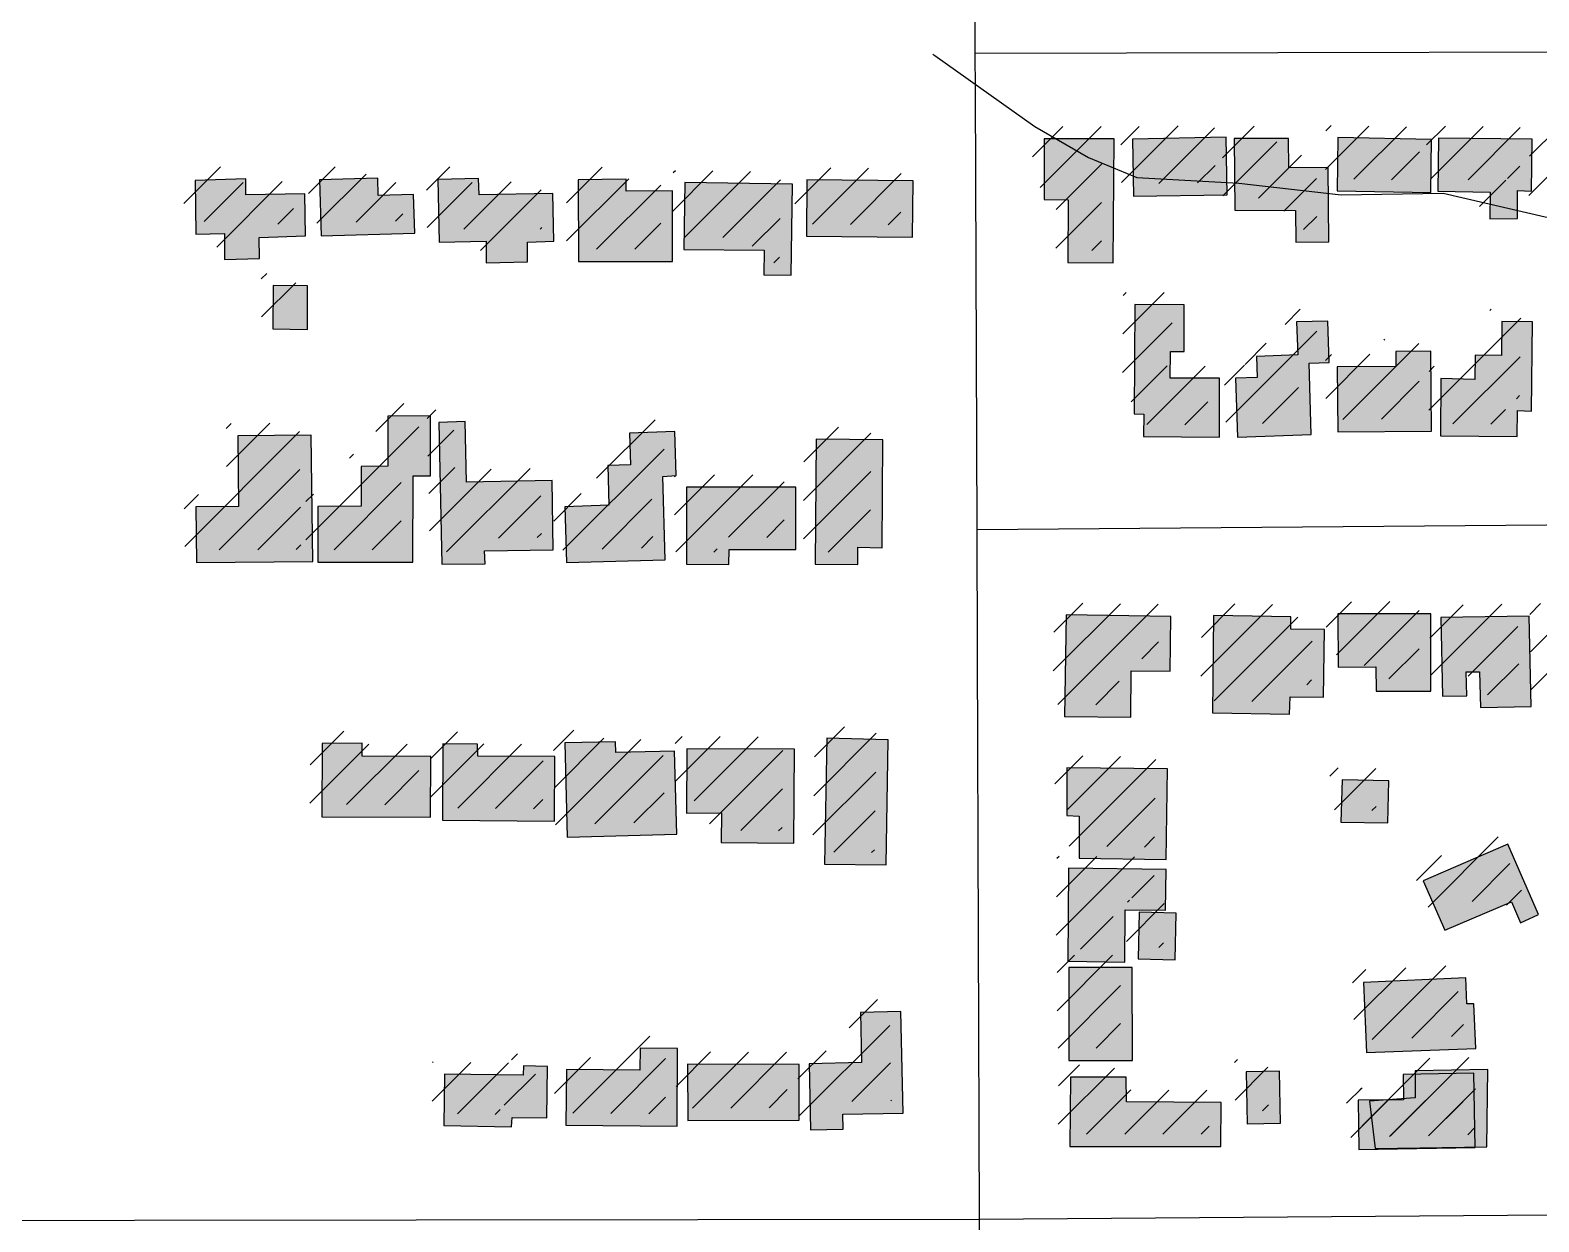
# Model space of a CAD drawing. Extents: x 6438959 to 7279357, y 1424492 to 2039161.
# Drawn here: x 6783464 to 6784351, y 1741777 to 1742478 of the extents above; entities that cross this region are included whole.
import ezdxf

# ---------------------------------------------------------------- set-up
doc = ezdxf.new("R2010")
doc.units = 21
for name, color, linetype in [('BUILDINGS', 9, 'Continuous'), ('CL_LOCAL', 4, 'Continuous'), ('CONTOUR_MAJOR', 92, 'Continuous')]:
    doc.layers.add(name, color=color, linetype=linetype)

msp = doc.modelspace()

# ---------------------------------------------------------------- hatches: boundary and pattern name
at = {"layer": 'BUILDINGS_HATCH'}
for points in [[(6784101.47, 1742413.69), (6784060.46, 1742413.72), (6784060.46, 1742378.04), (6784074.52, 1742377.79), (6784074.23, 1742341.01), (6784100.89, 1742340.86)], [(6784167.93, 1742380.73), (6784167.37, 1742414.59), (6784112.31, 1742413.41), (6784112.87, 1742379.92)], [(6784203.99, 1742413.79), (6784172.06, 1742413.9), (6784172.4, 1742371.66), (6784208.14, 1742371.59), (6784208.29, 1742353.02), (6784227.62, 1742353.18), (6784227.26, 1742396.87), (6784204.13, 1742396.68)], [(6784287.72, 1742382.07), (6784288.06, 1742413.38), (6784232.98, 1742414.39), (6784232.65, 1742383.08)], [(6784347.22, 1742413.5), (6784292.15, 1742414.15), (6784291.82, 1742382.83), (6784322.58, 1742382.35), (6784322.41, 1742366.69), (6784338.52, 1742366.82), (6784338.68, 1742383.21), (6784346.89, 1742382.91)], [(6783625.75, 1742381.43), (6783591.19, 1742380.79), (6783591.11, 1742390.25), (6783561.25, 1742389.28), (6783561.79, 1742357.61), (6783578.49, 1742358.11), (6783578.61, 1742342.82), (6783599.11, 1742343.35), (6783599.01, 1742355.73), (6783626.24, 1742356.68)], [(6783689.61, 1742380.86), (6783668.82, 1742380.32), (6783668.73, 1742390.52), (6783634.47, 1742389.51), (6783635.32, 1742356.75), (6783690.38, 1742358.29)], [(6783756.71, 1742341.35), (6783756.62, 1742353), (6783772.14, 1742353.49), (6783771.62, 1742381.52), (6783728.27, 1742380.81), (6783727.9, 1742390.27), (6783703.89, 1742389.71), (6783704.77, 1742352.94), (6783732.3, 1742353.53), (6783732.41, 1742340.79)], [(6783841.9, 1742383.18), (6783814.66, 1742382.96), (6783814.61, 1742389.88), (6783786.49, 1742389.65), (6783786.59, 1742341.59), (6783841.95, 1742341.67)], [(6783920.94, 1742389.65), (6783920.62, 1742356.51), (6783983.02, 1742355.93), (6783983.33, 1742389.06)], [(6783911.73, 1742333.5), (6783912.46, 1742387.03), (6783849.19, 1742387.98), (6783848.63, 1742348.65), (6783895.79, 1742348.3), (6783895.61, 1742333.73)], [(6783627.36, 1742327.19), (6783607.15, 1742327.39), (6783607.06, 1742301.9), (6783627.27, 1742301.7)], [(6784142.68, 1742316.07), (6784113.68, 1742316.2), (6784113.33, 1742252.11), (6784118.89, 1742251.8), (6784118.71, 1742238.69), (6784163.53, 1742238.32), (6784163.54, 1742272.91), (6784134.54, 1742273.04), (6784134.7, 1742288.7), (6784142.61, 1742288.76)], [(6784174.07, 1742238.41), (6784217.41, 1742239.85), (6784216.19, 1742281.72), (6784227.9, 1742282.17), (6784227.12, 1742306.56), (6784208.67, 1742306.05), (6784209.41, 1742286.76), (6784185.11, 1742285.83), (6784185.5, 1742273.46), (6784172.91, 1742272.99)], [(6784347.51, 1742306.09), (6784329.35, 1742306.3), (6784329.22, 1742286.27), (6784313.69, 1742286.51), (6784313.51, 1742272.31), (6784293.59, 1742272.88), (6784293.28, 1742239.01), (6784338.39, 1742238.65), (6784338.56, 1742253.94), (6784346.76, 1742253.65)], [(6784232.61, 1742279.66), (6784232.92, 1742241.43), (6784287.98, 1742241.88), (6784287.6, 1742288.85), (6784267.1, 1742288.68), (6784267.17, 1742279.94)], [(6783633.39, 1742197.61), (6783633.36, 1742164.84), (6783689.31, 1742164.93), (6783689.48, 1742215.54), (6783699.73, 1742215.63), (6783699.74, 1742250.95), (6783674.55, 1742250.74), (6783674.5, 1742221.25), (6783658.97, 1742221.12), (6783658.87, 1742197.82)], [(6783771.85, 1742172.15), (6783771.23, 1742212.93), (6783720.86, 1742211.79), (6783719.98, 1742247.47), (6783704.46, 1742246.98), (6783706.31, 1742163.61), (6783731.79, 1742163.82), (6783731.43, 1742171.46)], [(6783561.63, 1742197.39), (6783562.18, 1742164.63), (6783630.43, 1742165.18), (6783629.54, 1742239.45), (6783586.48, 1742239.11), (6783586.82, 1742197.6)], [(6783779.53, 1742164.57), (6783837.51, 1742166.13), (6783836.23, 1742215.28), (6783844.14, 1742215.7), (6783843.34, 1742241.55), (6783816.7, 1742240.61), (6783817.14, 1742222.04), (6783803.96, 1742221.57), (6783804.45, 1742198.27), (6783778.68, 1742197.33)], [(6783950.89, 1742163.41), (6783950.81, 1742173.6), (6783965.16, 1742173.35), (6783965.53, 1742236.71), (6783926.28, 1742237.12), (6783925.7, 1742163.57)], [(6783875.25, 1742172.26), (6783914.5, 1742172.22), (6783914.49, 1742208.99), (6783850.05, 1742208.83), (6783850.13, 1742163.68), (6783875.03, 1742163.52)], [(6784111.62, 1742100.99), (6784134.47, 1742100.81), (6784134.8, 1742132.86), (6784073.28, 1742133.81), (6784072.3, 1742074.09), (6784111.26, 1742073.68)], [(6784159.28, 1742076.25), (6784204.68, 1742075.53), (6784204.89, 1742085.73), (6784224.52, 1742085.52), (6784225.08, 1742125.21), (6784205.45, 1742125.42), (6784205.39, 1742132.7), (6784159.98, 1742133.42)], [(6784287.69, 1742134.46), (6784232.91, 1742134.38), (6784233.17, 1742103.07), (6784255.43, 1742103.25), (6784255.54, 1742089.05), (6784287.76, 1742088.95)], [(6784316.84, 1742079.35), (6784346.71, 1742079.96), (6784345.4, 1742133.11), (6784293.56, 1742132.32), (6784294.52, 1742086.09), (6784308.87, 1742086.21), (6784308.47, 1742100.4), (6784316.37, 1742100.47)], [(6783967.55, 1741986.94), (6783968.72, 1742060.5), (6783932.68, 1742061.3), (6783931.23, 1741987.38)], [(6783699.9, 1742050.68), (6783659.48, 1742050.72), (6783659.41, 1742058.36), (6783635.98, 1742058.17), (6783635.74, 1742015.2), (6783699.6, 1742014.99)], [(6783772.84, 1742050.54), (6783727.43, 1742050.9), (6783727.37, 1742057.82), (6783706.87, 1742058.02), (6783706.65, 1742013.23), (6783772.56, 1742012.67)], [(6783844.38, 1742004.88), (6783843.11, 1742053.66), (6783808.55, 1742053.02), (6783808.5, 1742059.21), (6783778.63, 1742058.6), (6783779.96, 1742003.26)], [(6783913.26, 1741999.61), (6783913.69, 1742054.96), (6783850.42, 1742055.18), (6783850.14, 1742017.3), (6783870.64, 1742017.47), (6783870.49, 1741999.99)], [(6784132.15, 1741990.1), (6784132.89, 1742043.27), (6784073.71, 1742043.88), (6784073.65, 1742015.84), (6784080.97, 1742015.54), (6784080.88, 1741990.77)], [(6784263, 1742036.31), (6784235.46, 1742036.82), (6784234.78, 1742012.05), (6784262.32, 1742011.55)], [(6784283.1, 1741977.49), (6784295.93, 1741948.46), (6784335.05, 1741965.16), (6784340.42, 1741952.83), (6784350.93, 1741957.65), (6784333.02, 1741999.01)], [(6784074.78, 1741984.9), (6784074.34, 1741930.28), (6784107.74, 1741929.82), (6784108.08, 1741960.41), (6784131.8, 1741960.24), (6784132.19, 1741984.27)], [(6784137.97, 1741958.47), (6784116.29, 1741959.02), (6784115.63, 1741931.7), (6784137.31, 1741931.15)], [(6784074.82, 1741872.02), (6784112.31, 1741871.96), (6784112.16, 1741926.58), (6784074.96, 1741926.64)], [(6784248.14, 1741917.85), (6784249.94, 1741876.72), (6784314.07, 1741879.06), (6784312.98, 1741905.27), (6784308.88, 1741905.24), (6784308.17, 1741920.52)], [(6783976.16, 1741900.71), (6783952.44, 1741900.16), (6783952.97, 1741870.67), (6783922.22, 1741870.05), (6783923.12, 1741831.1), (6783942.16, 1741831.62), (6783942.09, 1741840.36), (6783977.53, 1741841.01)], [(6783844.6, 1741833.38), (6783844.82, 1741878.89), (6783822.85, 1741879.08), (6783822.66, 1741866.33), (6783779.6, 1741866.71), (6783779.28, 1741833.94)], [(6783754.14, 1741863.23), (6783707.86, 1741863.95), (6783707.51, 1741833.72), (6783747.36, 1741832.95), (6783747.61, 1741838.42), (6783768.11, 1741838.22), (6783768.45, 1741868.44), (6783754.39, 1741868.69)], [(6783916.34, 1741836.87), (6783916.37, 1741869.64), (6783850.75, 1741869.84), (6783851.02, 1741836.71)], [(6784198.77, 1741865.74), (6784179.15, 1741865.22), (6784179.69, 1741834.64), (6784199.31, 1741835.16)], [(6784251.61, 1741848.08), (6784254.97, 1741820.28), (6784320.52, 1741821.11), (6784321.12, 1741866.56), (6784278.41, 1741865.77), (6784278.4, 1741849.9)], [(6784108.7, 1741847.54), (6784108.58, 1741862.1), (6784075.77, 1741862.2), (6784075.52, 1741821.41), (6784164.27, 1741821.41), (6784164.36, 1741847.26)], [(6784244.9, 1741848.64), (6784245.43, 1741819.52), (6784313.67, 1741820.8), (6784313.02, 1741864.49), (6784271.43, 1741863.79), (6784271.55, 1741848.86)]]:
    msp.add_hatch(color=251, dxfattribs=at).paths.add_polyline_path(points)
at = {"layer": 'BUILDINGS_SHADOW'}
h = msp.add_hatch(dxfattribs=at)
h.set_pattern_fill('ANSI31', scale=5)
h.paths.add_polyline_path([(6784094.53, 1742420.89), (6784053.52, 1742420.92), (6784053.52, 1742385.24), (6784067.58, 1742384.99), (6784067.29, 1742348.21), (6784093.95, 1742348.06)])
h = msp.add_hatch(dxfattribs=at)
h.set_pattern_fill('ANSI31', scale=5)
h.paths.add_polyline_path([(6784160.99, 1742387.93), (6784160.43, 1742421.79), (6784105.37, 1742420.61), (6784105.93, 1742387.12)])
h = msp.add_hatch(dxfattribs=at)
h.set_pattern_fill('ANSI31', scale=5)
h.paths.add_polyline_path([(6784197.05, 1742420.99), (6784165.12, 1742421.1), (6784165.46, 1742378.86), (6784201.2, 1742378.79), (6784201.35, 1742360.22), (6784220.68, 1742360.37), (6784220.32, 1742404.07), (6784197.18, 1742403.88)])
h = msp.add_hatch(dxfattribs=at)
h.set_pattern_fill('ANSI31', scale=5)
h.paths.add_polyline_path([(6784280.78, 1742389.26), (6784281.11, 1742420.58), (6784226.04, 1742421.59), (6784225.71, 1742390.27)])
h = msp.add_hatch(dxfattribs=at)
h.set_pattern_fill('ANSI31', scale=5)
h.paths.add_polyline_path([(6784340.28, 1742420.7), (6784285.21, 1742421.34), (6784284.88, 1742390.03), (6784315.64, 1742389.55), (6784315.47, 1742373.89), (6784331.58, 1742374.02), (6784331.74, 1742390.41), (6784339.94, 1742390.11)])
h = msp.add_hatch(dxfattribs=at)
h.set_pattern_fill('ANSI31', scale=5)
h.paths.add_polyline_path([(6784398.99, 1742404.79), (6784388.15, 1742405.07), (6784388.33, 1742419.63), (6784346.14, 1742420.38), (6784345.07, 1742371.94), (6784398.39, 1742370.92)])
h = msp.add_hatch(dxfattribs=at)
h.set_pattern_fill('ANSI31', scale=5)
h.paths.add_polyline_path([(6783682.67, 1742388.05), (6783661.87, 1742387.52), (6783661.79, 1742397.72), (6783627.53, 1742396.71), (6783628.38, 1742363.95), (6783683.44, 1742365.49)])
h = msp.add_hatch(dxfattribs=at)
h.set_pattern_fill('ANSI31', scale=5)
h.paths.add_polyline_path([(6783618.81, 1742388.63), (6783584.25, 1742387.99), (6783584.17, 1742397.45), (6783554.3, 1742396.48), (6783554.85, 1742364.81), (6783571.54, 1742365.31), (6783571.67, 1742350.02), (6783592.17, 1742350.55), (6783592.07, 1742362.92), (6783619.3, 1742363.87)])
h = msp.add_hatch(dxfattribs=at)
h.set_pattern_fill('ANSI31', scale=5)
h.paths.add_polyline_path([(6783749.77, 1742348.54), (6783749.68, 1742360.2), (6783765.2, 1742360.69), (6783764.68, 1742388.72), (6783721.33, 1742388), (6783720.96, 1742397.47), (6783696.95, 1742396.91), (6783697.83, 1742360.14), (6783725.36, 1742360.73), (6783725.46, 1742347.98)])
h = msp.add_hatch(dxfattribs=at)
h.set_pattern_fill('ANSI31', scale=5)
h.paths.add_polyline_path([(6783834.96, 1742390.38), (6783807.72, 1742390.16), (6783807.67, 1742397.08), (6783779.55, 1742396.85), (6783779.65, 1742348.79), (6783835.01, 1742348.87)])
h = msp.add_hatch(dxfattribs=at)
h.set_pattern_fill('ANSI31', scale=5)
h.paths.add_polyline_path([(6783904.79, 1742340.7), (6783905.52, 1742394.23), (6783842.25, 1742395.17), (6783841.69, 1742355.84), (6783888.85, 1742355.5), (6783888.67, 1742340.93)])
h = msp.add_hatch(dxfattribs=at)
h.set_pattern_fill('ANSI31', scale=5)
h.paths.add_polyline_path([(6783914, 1742396.85), (6783913.68, 1742363.71), (6783976.07, 1742363.12), (6783976.39, 1742396.26)])
h = msp.add_hatch(dxfattribs=at)
h.set_pattern_fill('ANSI31', scale=5)
h.paths.add_polyline_path([(6783620.42, 1742334.39), (6783600.21, 1742334.59), (6783600.12, 1742309.1), (6783620.33, 1742308.9)])
h = msp.add_hatch(dxfattribs=at)
h.set_pattern_fill('ANSI31', scale=5)
h.paths.add_polyline_path([(6784135.74, 1742323.27), (6784106.74, 1742323.4), (6784106.38, 1742259.31), (6784111.95, 1742258.99), (6784111.77, 1742245.88), (6784156.58, 1742245.52), (6784156.6, 1742280.11), (6784127.6, 1742280.24), (6784127.76, 1742295.9), (6784135.67, 1742295.96)])
h = msp.add_hatch(dxfattribs=at)
h.set_pattern_fill('ANSI31', scale=5)
h.paths.add_polyline_path([(6784167.13, 1742245.61), (6784210.47, 1742247.05), (6784209.25, 1742288.91), (6784220.96, 1742289.37), (6784220.18, 1742313.76), (6784201.73, 1742313.25), (6784202.47, 1742293.96), (6784178.17, 1742293.03), (6784178.56, 1742280.65), (6784165.97, 1742280.19)])
h = msp.add_hatch(dxfattribs=at)
h.set_pattern_fill('ANSI31', scale=5)
h.paths.add_polyline_path([(6784340.57, 1742313.28), (6784322.41, 1742313.5), (6784322.28, 1742293.47), (6784306.75, 1742293.71), (6784306.57, 1742279.51), (6784286.65, 1742280.08), (6784286.34, 1742246.21), (6784331.45, 1742245.85), (6784331.62, 1742261.14), (6784339.82, 1742260.84)])
h = msp.add_hatch(dxfattribs=at)
h.set_pattern_fill('ANSI31', scale=5)
h.paths.add_polyline_path([(6784225.67, 1742286.86), (6784225.98, 1742248.63), (6784281.04, 1742249.08), (6784280.66, 1742296.05), (6784260.16, 1742295.88), (6784260.23, 1742287.14)])
h = msp.add_hatch(dxfattribs=at)
h.set_pattern_fill('ANSI31', scale=5)
h.paths.add_polyline_path([(6783626.45, 1742204.81), (6783626.42, 1742172.04), (6783682.37, 1742172.13), (6783682.54, 1742222.74), (6783692.79, 1742222.82), (6783692.8, 1742258.14), (6783667.61, 1742257.94), (6783667.56, 1742228.45), (6783652.03, 1742228.32), (6783651.93, 1742205.02)])
h = msp.add_hatch(dxfattribs=at)
h.set_pattern_fill('ANSI31', scale=5)
h.paths.add_polyline_path([(6783764.91, 1742179.35), (6783764.29, 1742220.13), (6783713.91, 1742218.99), (6783713.04, 1742254.67), (6783697.52, 1742254.18), (6783699.37, 1742170.81), (6783724.85, 1742171.01), (6783724.49, 1742178.66)])
h = msp.add_hatch(dxfattribs=at)
h.set_pattern_fill('ANSI31', scale=5)
h.paths.add_polyline_path([(6783772.59, 1742171.77), (6783830.57, 1742173.33), (6783829.29, 1742222.47), (6783837.2, 1742222.9), (6783836.4, 1742248.75), (6783809.76, 1742247.8), (6783810.2, 1742229.24), (6783797.02, 1742228.77), (6783797.5, 1742205.47), (6783771.73, 1742204.53)])
h = msp.add_hatch(dxfattribs=at)
h.set_pattern_fill('ANSI31', scale=5)
h.paths.add_polyline_path([(6783554.69, 1742204.59), (6783555.24, 1742171.83), (6783623.49, 1742172.38), (6783622.59, 1742246.65), (6783579.54, 1742246.3), (6783579.87, 1742204.8)])
h = msp.add_hatch(dxfattribs=at)
h.set_pattern_fill('ANSI31', scale=5)
h.paths.add_polyline_path([(6783943.95, 1742170.61), (6783943.87, 1742180.8), (6783958.22, 1742180.55), (6783958.59, 1742243.91), (6783919.33, 1742244.32), (6783918.76, 1742170.77)])
h = msp.add_hatch(dxfattribs=at)
h.set_pattern_fill('ANSI31', scale=5)
h.paths.add_polyline_path([(6783868.31, 1742179.46), (6783907.56, 1742179.41), (6783907.55, 1742216.19), (6783843.11, 1742216.03), (6783843.19, 1742170.88), (6783868.08, 1742170.72)])
h = msp.add_hatch(dxfattribs=at)
h.set_pattern_fill('ANSI31', scale=5)
h.paths.add_polyline_path([(6784104.68, 1742108.19), (6784127.53, 1742108.01), (6784127.86, 1742140.05), (6784066.34, 1742141.01), (6784065.36, 1742081.29), (6784104.32, 1742080.88)])
h = msp.add_hatch(dxfattribs=at)
h.set_pattern_fill('ANSI31', scale=5)
h.paths.add_polyline_path([(6784152.33, 1742083.45), (6784197.74, 1742082.73), (6784197.95, 1742092.92), (6784217.58, 1742092.72), (6784218.14, 1742132.41), (6784198.51, 1742132.62), (6784198.45, 1742139.9), (6784153.04, 1742140.62)])
h = msp.add_hatch(dxfattribs=at)
h.set_pattern_fill('ANSI31', scale=5)
h.paths.add_polyline_path([(6784280.74, 1742141.66), (6784225.97, 1742141.58), (6784226.22, 1742110.27), (6784248.48, 1742110.45), (6784248.6, 1742096.25), (6784280.82, 1742096.15)])
h = msp.add_hatch(dxfattribs=at)
h.set_pattern_fill('ANSI31', scale=5)
h.paths.add_polyline_path([(6784346.84, 1742081.75), (6784367.93, 1742082.29), (6784367.79, 1742099.04), (6784398.25, 1742099.65), (6784397.62, 1742141.15), (6784345.78, 1742140.37)])
h = msp.add_hatch(dxfattribs=at)
h.set_pattern_fill('ANSI31', scale=5)
h.paths.add_polyline_path([(6784309.9, 1742086.55), (6784339.77, 1742087.16), (6784338.46, 1742140.31), (6784286.62, 1742139.52), (6784287.58, 1742093.29), (6784301.93, 1742093.4), (6784301.52, 1742107.6), (6784309.43, 1742107.67)])
h = msp.add_hatch(dxfattribs=at)
h.set_pattern_fill('ANSI31', scale=5)
h.paths.add_polyline_path([(6783692.96, 1742057.88), (6783652.53, 1742057.91), (6783652.47, 1742065.56), (6783629.04, 1742065.37), (6783628.8, 1742022.4), (6783692.66, 1742022.19)])
h = msp.add_hatch(dxfattribs=at)
h.set_pattern_fill('ANSI31', scale=5)
h.paths.add_polyline_path([(6783765.89, 1742057.74), (6783720.49, 1742058.1), (6783720.43, 1742065.02), (6783699.93, 1742065.22), (6783699.7, 1742020.43), (6783765.62, 1742019.87)])
h = msp.add_hatch(dxfattribs=at)
h.set_pattern_fill('ANSI31', scale=5)
h.paths.add_polyline_path([(6783837.44, 1742012.08), (6783836.17, 1742060.86), (6783801.61, 1742060.21), (6783801.56, 1742066.4), (6783771.69, 1742065.8), (6783773.01, 1742010.46)])
h = msp.add_hatch(dxfattribs=at)
h.set_pattern_fill('ANSI31', scale=5)
h.paths.add_polyline_path([(6783906.32, 1742006.81), (6783906.75, 1742062.16), (6783843.48, 1742062.37), (6783843.2, 1742024.5), (6783863.7, 1742024.67), (6783863.55, 1742007.19)])
h = msp.add_hatch(dxfattribs=at)
h.set_pattern_fill('ANSI31', scale=5)
h.paths.add_polyline_path([(6783960.61, 1741994.14), (6783961.77, 1742067.7), (6783925.74, 1742068.5), (6783924.29, 1741994.57)])
h = msp.add_hatch(dxfattribs=at)
h.set_pattern_fill('ANSI31', scale=5)
h.paths.add_polyline_path([(6784125.21, 1741997.3), (6784125.95, 1742050.46), (6784066.77, 1742051.08), (6784066.71, 1742023.04), (6784074.03, 1742022.73), (6784073.94, 1741997.97)])
h = msp.add_hatch(dxfattribs=at)
h.set_pattern_fill('ANSI31', scale=5)
h.paths.add_polyline_path([(6784256.06, 1742043.51), (6784228.52, 1742044.01), (6784227.84, 1742019.25), (6784255.38, 1742018.74)])
h = msp.add_hatch(dxfattribs=at)
h.set_pattern_fill('ANSI31', scale=5)
h.paths.add_polyline_path([(6784276.16, 1741984.69), (6784288.99, 1741955.66), (6784328.11, 1741972.36), (6784333.48, 1741960.03), (6784343.99, 1741964.85), (6784326.07, 1742006.21)])
h = msp.add_hatch(dxfattribs=at)
h.set_pattern_fill('ANSI31', scale=5)
h.paths.add_polyline_path([(6784067.84, 1741992.1), (6784067.4, 1741937.48), (6784100.8, 1741937.02), (6784101.14, 1741967.61), (6784124.86, 1741967.44), (6784125.25, 1741991.47)])
h = msp.add_hatch(dxfattribs=at)
h.set_pattern_fill('ANSI31', scale=5)
h.paths.add_polyline_path([(6784131.03, 1741965.67), (6784109.35, 1741966.22), (6784108.69, 1741938.9), (6784130.37, 1741938.35)])
h = msp.add_hatch(dxfattribs=at)
h.set_pattern_fill('ANSI31', scale=5)
h.paths.add_polyline_path([(6784067.87, 1741879.22), (6784105.37, 1741879.16), (6784105.22, 1741933.78), (6784068.02, 1741933.84)])
h = msp.add_hatch(dxfattribs=at)
h.set_pattern_fill('ANSI31', scale=5)
h.paths.add_polyline_path([(6784241.2, 1741925.05), (6784243, 1741883.92), (6784307.13, 1741886.26), (6784306.04, 1741912.47), (6784301.94, 1741912.43), (6784301.23, 1741927.72)])
h = msp.add_hatch(dxfattribs=at)
h.set_pattern_fill('ANSI31', scale=5)
h.paths.add_polyline_path([(6783969.22, 1741907.91), (6783945.5, 1741907.36), (6783946.03, 1741877.87), (6783915.28, 1741877.25), (6783916.18, 1741838.3), (6783935.22, 1741838.82), (6783935.15, 1741847.56), (6783970.58, 1741848.21)])
h = msp.add_hatch(dxfattribs=at)
h.set_pattern_fill('ANSI31', scale=5)
h.paths.add_polyline_path([(6783837.66, 1741840.58), (6783837.88, 1741886.09), (6783815.91, 1741886.28), (6783815.72, 1741873.53), (6783772.66, 1741873.91), (6783772.34, 1741841.14)])
h = msp.add_hatch(dxfattribs=at)
h.set_pattern_fill('ANSI31', scale=5)
h.paths.add_polyline_path([(6783747.2, 1741870.43), (6783700.91, 1741871.15), (6783700.57, 1741840.92), (6783740.42, 1741840.15), (6783740.66, 1741845.62), (6783761.17, 1741845.42), (6783761.51, 1741875.64), (6783747.45, 1741875.89)])
h = msp.add_hatch(dxfattribs=at)
h.set_pattern_fill('ANSI31', scale=5)
h.paths.add_polyline_path([(6783909.4, 1741844.07), (6783909.43, 1741876.84), (6783843.81, 1741877.04), (6783844.08, 1741843.91)])
h = msp.add_hatch(dxfattribs=at)
h.set_pattern_fill('ANSI31', scale=5)
h.paths.add_polyline_path([(6784101.76, 1741854.73), (6784101.64, 1741869.3), (6784068.83, 1741869.4), (6784068.58, 1741828.61), (6784157.33, 1741828.6), (6784157.41, 1741854.46)])
h = msp.add_hatch(dxfattribs=at)
h.set_pattern_fill('ANSI31', scale=5)
h.paths.add_polyline_path([(6784191.83, 1741872.94), (6784172.21, 1741872.42), (6784172.75, 1741841.84), (6784192.37, 1741842.36)])
h = msp.add_hatch(dxfattribs=at)
h.set_pattern_fill('ANSI31', scale=5)
h.paths.add_polyline_path([(6784237.96, 1741855.84), (6784238.49, 1741826.71), (6784306.72, 1741828), (6784306.08, 1741871.69), (6784264.49, 1741870.98), (6784264.61, 1741856.06)])
h = msp.add_hatch(dxfattribs=at)
h.set_pattern_fill('ANSI31', scale=5)
h.paths.add_polyline_path([(6784244.67, 1741855.28), (6784248.03, 1741827.48), (6784313.58, 1741828.31), (6784314.17, 1741873.75), (6784271.47, 1741872.97), (6784271.46, 1741857.09)])

# ---------------------------------------------------------------- linework, layer by layer
at = {"layer": 'BUILDINGS'}
for points in [[(6784101.47, 1742413.69), (6784060.46, 1742413.72), (6784060.46, 1742378.04), (6784074.52, 1742377.79), (6784074.23, 1742341.01), (6784100.89, 1742340.86), (6784101.47, 1742413.69)], [(6784167.93, 1742380.73), (6784167.37, 1742414.59), (6784112.31, 1742413.41), (6784112.87, 1742379.92), (6784167.93, 1742380.73)], [(6784203.99, 1742413.79), (6784172.06, 1742413.9), (6784172.4, 1742371.66), (6784208.14, 1742371.59), (6784208.29, 1742353.02), (6784227.62, 1742353.18), (6784227.26, 1742396.87), (6784204.13, 1742396.68), (6784203.99, 1742413.79)], [(6784287.72, 1742382.07), (6784288.06, 1742413.38), (6784232.98, 1742414.39), (6784232.65, 1742383.08), (6784287.72, 1742382.07)], [(6784347.22, 1742413.5), (6784292.15, 1742414.15), (6784291.82, 1742382.83), (6784322.58, 1742382.35), (6784322.41, 1742366.69), (6784338.52, 1742366.82), (6784338.68, 1742383.21), (6784346.89, 1742382.91), (6784347.22, 1742413.5)], [(6783625.75, 1742381.43), (6783591.19, 1742380.79), (6783591.11, 1742390.25), (6783561.25, 1742389.28), (6783561.79, 1742357.61), (6783578.49, 1742358.11), (6783578.61, 1742342.82), (6783599.11, 1742343.35), (6783599.01, 1742355.73), (6783626.24, 1742356.68), (6783625.75, 1742381.43)], [(6783689.61, 1742380.86), (6783668.82, 1742380.32), (6783668.73, 1742390.52), (6783634.47, 1742389.51), (6783635.32, 1742356.75), (6783690.38, 1742358.29), (6783689.61, 1742380.86)], [(6783756.71, 1742341.35), (6783756.62, 1742353), (6783772.14, 1742353.49), (6783771.62, 1742381.52), (6783728.27, 1742380.81), (6783727.9, 1742390.27), (6783703.89, 1742389.71), (6783704.77, 1742352.94), (6783732.3, 1742353.53), (6783732.41, 1742340.79), (6783756.71, 1742341.35)], [(6783841.9, 1742383.18), (6783814.66, 1742382.96), (6783814.61, 1742389.88), (6783786.49, 1742389.65), (6783786.59, 1742341.59), (6783841.95, 1742341.67), (6783841.9, 1742383.18)], [(6783920.94, 1742389.65), (6783920.62, 1742356.51), (6783983.02, 1742355.93), (6783983.33, 1742389.06), (6783920.94, 1742389.65)], [(6783911.73, 1742333.5), (6783912.46, 1742387.03), (6783849.19, 1742387.98), (6783848.63, 1742348.65), (6783895.79, 1742348.3), (6783895.61, 1742333.73), (6783911.73, 1742333.5)], [(6783627.36, 1742327.19), (6783607.15, 1742327.39), (6783607.06, 1742301.9), (6783627.27, 1742301.7), (6783627.36, 1742327.19)], [(6784142.68, 1742316.07), (6784113.68, 1742316.2), (6784113.33, 1742252.11), (6784118.89, 1742251.8), (6784118.71, 1742238.69), (6784163.53, 1742238.32), (6784163.54, 1742272.91), (6784134.54, 1742273.04), (6784134.7, 1742288.7), (6784142.61, 1742288.76), (6784142.68, 1742316.07)], [(6784174.07, 1742238.41), (6784217.41, 1742239.85), (6784216.19, 1742281.72), (6784227.9, 1742282.17), (6784227.12, 1742306.56), (6784208.67, 1742306.05), (6784209.41, 1742286.76), (6784185.11, 1742285.83), (6784185.5, 1742273.46), (6784172.91, 1742272.99), (6784174.07, 1742238.41)], [(6784347.51, 1742306.09), (6784329.35, 1742306.3), (6784329.22, 1742286.27), (6784313.69, 1742286.51), (6784313.51, 1742272.31), (6784293.59, 1742272.88), (6784293.28, 1742239.01), (6784338.39, 1742238.65), (6784338.56, 1742253.94), (6784346.76, 1742253.65), (6784347.51, 1742306.09)], [(6784232.61, 1742279.66), (6784232.92, 1742241.43), (6784287.98, 1742241.88), (6784287.6, 1742288.85), (6784267.1, 1742288.68), (6784267.17, 1742279.94), (6784232.61, 1742279.66)], [(6783633.39, 1742197.61), (6783633.36, 1742164.84), (6783689.31, 1742164.93), (6783689.48, 1742215.54), (6783699.73, 1742215.63), (6783699.74, 1742250.95), (6783674.55, 1742250.74), (6783674.5, 1742221.25), (6783658.97, 1742221.12), (6783658.87, 1742197.82), (6783633.39, 1742197.61)], [(6783771.85, 1742172.15), (6783771.23, 1742212.93), (6783720.86, 1742211.79), (6783719.98, 1742247.47), (6783704.46, 1742246.98), (6783706.31, 1742163.61), (6783731.79, 1742163.82), (6783731.43, 1742171.46), (6783771.85, 1742172.15)], [(6783561.63, 1742197.39), (6783562.18, 1742164.63), (6783630.43, 1742165.18), (6783629.54, 1742239.45), (6783586.48, 1742239.11), (6783586.82, 1742197.6), (6783561.63, 1742197.39)], [(6783779.53, 1742164.57), (6783837.51, 1742166.13), (6783836.23, 1742215.28), (6783844.14, 1742215.7), (6783843.34, 1742241.55), (6783816.7, 1742240.61), (6783817.14, 1742222.04), (6783803.96, 1742221.57), (6783804.45, 1742198.27), (6783778.68, 1742197.33), (6783779.53, 1742164.57)], [(6783950.89, 1742163.41), (6783950.81, 1742173.6), (6783965.16, 1742173.35), (6783965.53, 1742236.71), (6783926.28, 1742237.12), (6783925.7, 1742163.57), (6783950.89, 1742163.41)], [(6783875.25, 1742172.26), (6783914.5, 1742172.22), (6783914.49, 1742208.99), (6783850.05, 1742208.83), (6783850.13, 1742163.68), (6783875.03, 1742163.52), (6783875.25, 1742172.26)], [(6784111.62, 1742100.99), (6784134.47, 1742100.81), (6784134.8, 1742132.86), (6784073.28, 1742133.81), (6784072.3, 1742074.09), (6784111.26, 1742073.68), (6784111.62, 1742100.99)], [(6784159.28, 1742076.25), (6784204.68, 1742075.53), (6784204.89, 1742085.73), (6784224.52, 1742085.52), (6784225.08, 1742125.21), (6784205.45, 1742125.42), (6784205.39, 1742132.7), (6784159.98, 1742133.42), (6784159.28, 1742076.25)], [(6784287.69, 1742134.46), (6784232.91, 1742134.38), (6784233.17, 1742103.07), (6784255.43, 1742103.25), (6784255.54, 1742089.05), (6784287.76, 1742088.95), (6784287.69, 1742134.46)], [(6784316.84, 1742079.35), (6784346.71, 1742079.96), (6784345.4, 1742133.11), (6784293.56, 1742132.32), (6784294.52, 1742086.09), (6784308.87, 1742086.21), (6784308.47, 1742100.4), (6784316.37, 1742100.47), (6784316.84, 1742079.35)], [(6783967.55, 1741986.94), (6783968.72, 1742060.5), (6783932.68, 1742061.3), (6783931.23, 1741987.38), (6783967.55, 1741986.94)], [(6783699.9, 1742050.68), (6783659.48, 1742050.72), (6783659.41, 1742058.36), (6783635.98, 1742058.17), (6783635.74, 1742015.2), (6783699.6, 1742014.99), (6783699.9, 1742050.68)], [(6783772.84, 1742050.54), (6783727.43, 1742050.9), (6783727.37, 1742057.82), (6783706.87, 1742058.02), (6783706.65, 1742013.23), (6783772.56, 1742012.67), (6783772.84, 1742050.54)], [(6783844.38, 1742004.88), (6783843.11, 1742053.66), (6783808.55, 1742053.02), (6783808.5, 1742059.21), (6783778.63, 1742058.6), (6783779.96, 1742003.26), (6783844.38, 1742004.88)], [(6783913.26, 1741999.61), (6783913.69, 1742054.96), (6783850.42, 1742055.18), (6783850.14, 1742017.3), (6783870.64, 1742017.47), (6783870.49, 1741999.99), (6783913.26, 1741999.61)], [(6784132.15, 1741990.1), (6784132.89, 1742043.27), (6784073.71, 1742043.88), (6784073.65, 1742015.84), (6784080.97, 1742015.54), (6784080.88, 1741990.77), (6784132.15, 1741990.1)], [(6784263, 1742036.31), (6784235.46, 1742036.82), (6784234.78, 1742012.05), (6784262.32, 1742011.55), (6784263, 1742036.31)], [(6784283.1, 1741977.49), (6784295.93, 1741948.46), (6784335.05, 1741965.16), (6784340.42, 1741952.83), (6784350.93, 1741957.65), (6784333.02, 1741999.01), (6784283.1, 1741977.49)], [(6784074.78, 1741984.9), (6784074.34, 1741930.28), (6784107.74, 1741929.82), (6784108.08, 1741960.41), (6784131.8, 1741960.24), (6784132.19, 1741984.27), (6784074.78, 1741984.9)], [(6784137.97, 1741958.47), (6784116.29, 1741959.02), (6784115.63, 1741931.7), (6784137.31, 1741931.15), (6784137.97, 1741958.47)], [(6784074.82, 1741872.02), (6784112.31, 1741871.96), (6784112.16, 1741926.58), (6784074.96, 1741926.64), (6784074.82, 1741872.02)], [(6784248.14, 1741917.85), (6784249.94, 1741876.72), (6784314.07, 1741879.06), (6784312.98, 1741905.27), (6784308.88, 1741905.24), (6784308.17, 1741920.52), (6784248.14, 1741917.85)], [(6783976.16, 1741900.71), (6783952.44, 1741900.16), (6783952.97, 1741870.67), (6783922.22, 1741870.05), (6783923.12, 1741831.1), (6783942.16, 1741831.62), (6783942.09, 1741840.36), (6783977.53, 1741841.01), (6783976.16, 1741900.71)], [(6783844.6, 1741833.38), (6783844.82, 1741878.89), (6783822.85, 1741879.08), (6783822.66, 1741866.33), (6783779.6, 1741866.71), (6783779.28, 1741833.94), (6783844.6, 1741833.38)], [(6783754.14, 1741863.23), (6783707.86, 1741863.95), (6783707.51, 1741833.72), (6783747.36, 1741832.95), (6783747.61, 1741838.42), (6783768.11, 1741838.22), (6783768.45, 1741868.44), (6783754.39, 1741868.69), (6783754.14, 1741863.23)], [(6783916.34, 1741836.87), (6783916.37, 1741869.64), (6783850.75, 1741869.84), (6783851.02, 1741836.71), (6783916.34, 1741836.87)], [(6784198.77, 1741865.74), (6784179.15, 1741865.22), (6784179.69, 1741834.64), (6784199.31, 1741835.16), (6784198.77, 1741865.74)], [(6784251.61, 1741848.08), (6784254.97, 1741820.28), (6784320.52, 1741821.11), (6784321.12, 1741866.56), (6784278.41, 1741865.77), (6784278.4, 1741849.9), (6784251.61, 1741848.08)], [(6784108.7, 1741847.54), (6784108.58, 1741862.1), (6784075.77, 1741862.2), (6784075.52, 1741821.41), (6784164.27, 1741821.41), (6784164.36, 1741847.26), (6784108.7, 1741847.54)], [(6784244.9, 1741848.64), (6784245.43, 1741819.52), (6784313.67, 1741820.8), (6784313.02, 1741864.49), (6784271.43, 1741863.79), (6784271.55, 1741848.86), (6784244.9, 1741848.64)]]:
    msp.add_lwpolyline(points, close=True, dxfattribs=at)
at = {"layer": 'CL_LOCAL'}
for points in [[(6784023.61, 1741446.89), (6784022.41, 1741778.6), (6784021.2, 1742111.65), (6784020.94, 1742184.04), (6784019.98, 1742442.41), (6784019.92, 1742464.08), (6784019.17, 1742668.56), (6784018.9, 1742745.76), (6784018.28, 1742916.34), (6784017.9, 1743016.69), (6784017.79, 1743052.16), (6784017.76, 1743059.18), (6784017.65, 1743087.62), (6784017.48, 1743129.75), (6784017.41, 1743149.96), (6784017.38, 1743159.79), (6784016.97, 1743272.59), (6784016.31, 1743454.28), (6784015.2, 1743765.24), (6784013.99, 1744090.53)], [(6784019.92, 1742464.08), (6784553.36, 1742465.24), (6784618.96, 1742452.3), (6784940.04, 1742234.62), (6785008.51, 1742160.06), (6785049.55, 1742060.3), (6785040, 1741783.3)], [(6784020.94, 1742184.04), (6784427.42, 1742187.34), (6784468.91, 1742185.49), (6784508.85, 1742179.04), (6784546.15, 1742167.15), (6784579.58, 1742152.16), (6784609.89, 1742134.5), (6784635.58, 1742116.79), (6784662.82, 1742094.47), (6784685.4, 1742073.68), (6784706.71, 1742050.95), (6784726.4, 1742021.25), (6784742.47, 1741989.6), (6784755.47, 1741954.82), (6784764.13, 1741919.13), (6784767.29, 1741879.98), (6784766.78, 1741781.84)], [(6781771.33, 1741757.59), (6781799.13, 1741770.89), (6781829.99, 1741776.52), (6782033.61, 1741775.28), (6782696.98, 1741778.88), (6783359.89, 1741777.97), (6784022.41, 1741778.6), (6784384.37, 1741781.43), (6784766.78, 1741781.84), (6785040, 1741783.3), (6785327.2, 1741784.3), (6785367.8, 1741784.12), (6785420.05, 1741783.93), (6785632.75, 1741783.12), (6786689.69, 1741778.92)]]:
    msp.add_lwpolyline(points, dxfattribs=at)
at = {"layer": 'CONTOUR_MAJOR', "elevation": 325}
msp.add_lwpolyline([(6783994.88, 1742463.49), (6783996.16, 1742462.69), (6784054.88, 1742420.87), (6784086.46, 1742402.69), (6784114.88, 1742390.95), (6784174.88, 1742387.69), (6784234.88, 1742380.72), (6784294.88, 1742381.76), (6784354.88, 1742367.89), (6784414.88, 1742366.35), (6784474.88, 1742379.51), (6784534.88, 1742385.64), (6784594.88, 1742399.76), (6784607.52, 1742402.69), (6784654.88, 1742414.53), (6784714.88, 1742425.77)], dxfattribs=at)

doc.saveas('drawing.dxf')
